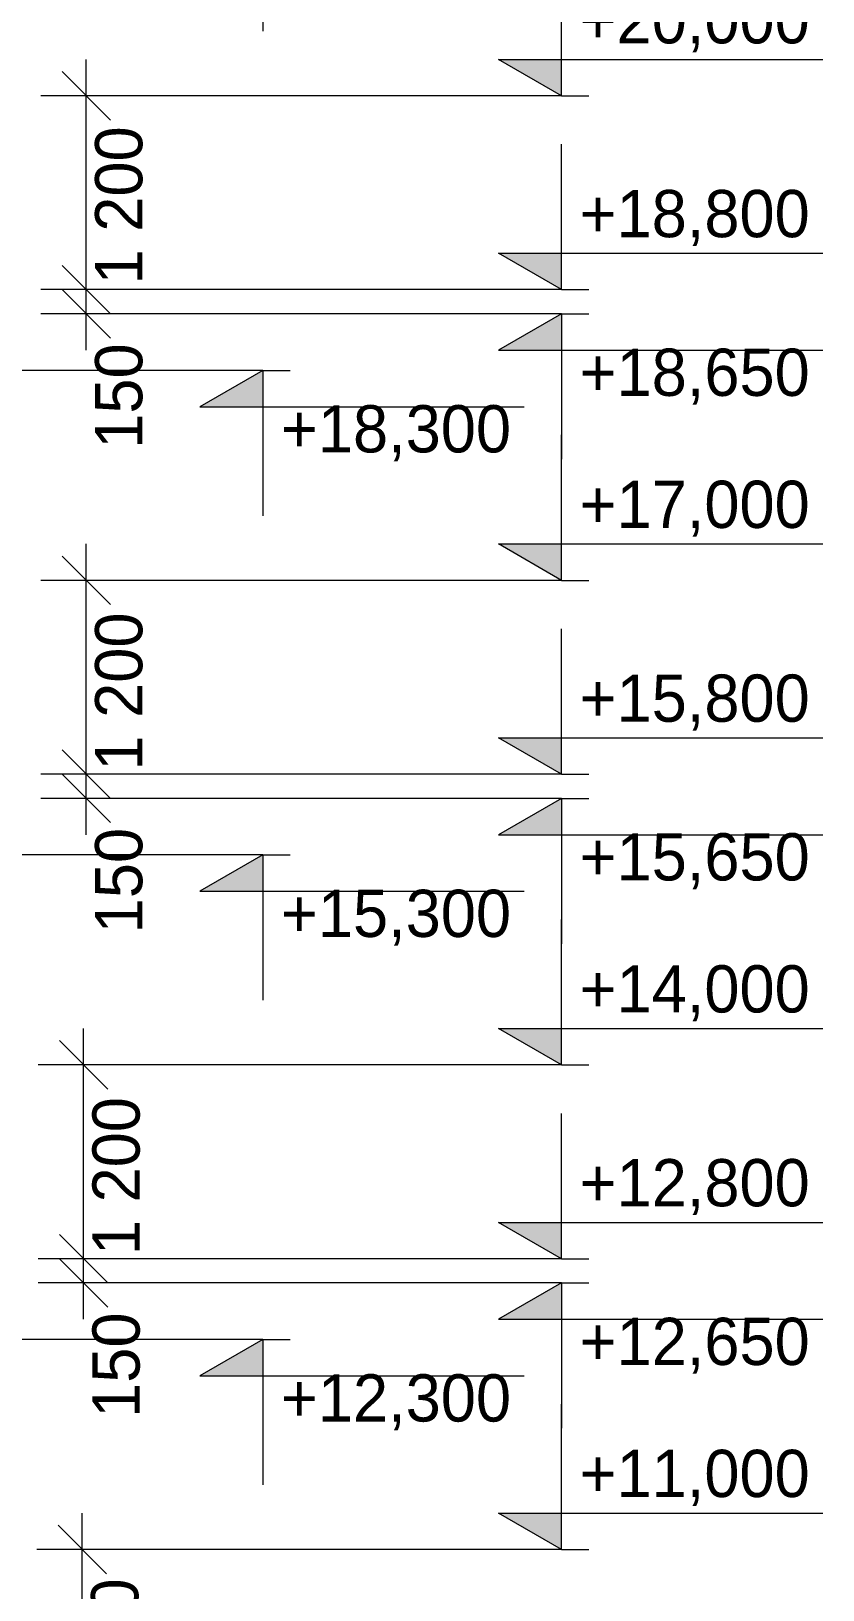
# Model space of a CAD drawing. Header units: millimetres. Extents: x -168133 to -32053, y -12928 to 37693.
# Drawn here: x -140832 to -135930, y 10750 to 20400 of the extents above; entities that cross this region are included whole.
import ezdxf

# ---------------------------------------------------------------- set-up
doc = ezdxf.new("R2010")
doc.units = ezdxf.units.MM
doc.header["$MEASUREMENT"] = 0
doc.layers.add('Кладочні розміри', color=7, linetype='Continuous')
doc.layers.add('Кладочні розміри_Ном._пера__98', color=7, linetype='Continuous', lineweight=13, true_color=0x001f3e)
doc.styles.add('СГЕНЕРИР_СТИЛЬ_1', font='')
doc.styles.get('СГЕНЕРИР_СТИЛЬ_1').set_extended_font_data('Century Gothic')
doc.dimstyles.new('СГЕНЕРИР_СТИЛЬ__1', dxfattribs={"dimtxt": 292.500007, "dimasz": 285, "dimexe": 0.18, "dimexo": 444.840628, "dimgap": 0.09, "dimtad": 3, "dimdec": 0, "dimzin": 0, "dimdsep": 46, "dimtxsty": 'СГЕНЕРИР_СТИЛЬ_1', "dimblk": 'ARROWHEAD_6', "dimblk1": 'ARROWHEAD_6', "dimblk2": 'ARROWHEAD_6', "dimcen": 0.09, "dimclrd": 256, "dimclre": 256, "dimclrt": 256, "dimadec": 0, "dimazin": 0, "dimtfac": 1, "dimtdec": 4, "dimtmove": 0, "dimatfit": 3, "dimfxl": 0, "dimtolj": 1, "dimtzin": 0, "dimarcsym": 0})
doc.dimstyles.new('СГЕНЕРИР_СТИЛЬ__2', dxfattribs={"dimtxt": 292.500007, "dimasz": 285, "dimexe": 0.18, "dimexo": 444.840628, "dimgap": 0.09, "dimtad": 3, "dimdec": 0, "dimzin": 0, "dimdsep": 46, "dimtxsty": 'СГЕНЕРИР_СТИЛЬ_1', "dimblk": 'ARROWHEAD_6', "dimblk1": 'ARROWHEAD_6', "dimblk2": 'ARROWHEAD_6', "dimcen": 0.09, "dimclrd": 256, "dimclre": 256, "dimclrt": 256, "dimadec": 0, "dimazin": 0, "dimtfac": 1, "dimtdec": 4, "dimtmove": 2, "dimatfit": 3, "dimfxl": 0, "dimtolj": 1, "dimtzin": 0, "dimarcsym": 0})

# ---------------------------------------------------------------- blocks, each defined once
blk = doc.blocks.new('Линейный размер_1', base_point=(-137548.4, -3000))
at = {"layer": 'Кладочні розміри_Ном._пера__98', "linetype": 'Continuous'}
for points in [[(-137548.4, 20000), (-137548.4, 20225), (-137937.7, 20225)], [(-137548.4, 18800), (-137548.4, 19025), (-137937.7, 19025)], [(-137548.4, 18650), (-137937.7, 18425), (-137548.4, 18425)], [(-137548.4, 17000), (-137548.4, 17225), (-137937.7, 17225)], [(-137548.4, 15800), (-137548.4, 16025), (-137937.7, 16025)], [(-137548.4, 15650), (-137937.7, 15425), (-137548.4, 15425)], [(-137548.4, 14000), (-137548.4, 14225), (-137937.7, 14225)], [(-137548.4, 12800), (-137548.4, 13025), (-137937.7, 13025)], [(-137548.4, 12650), (-137937.7, 12425), (-137548.4, 12425)], [(-137548.4, 11000), (-137548.4, 11225), (-137937.7, 11225)]]:
    blk.add_hatch(color=256, dxfattribs=at).paths.add_polyline_path(points)
for p, q in [((-137548.4, 20000), (-137548.4, 20900)), ((-137548.4, 20000), (-137937.7, 20225)), ((-137937.7, 20225), (-137548.4, 20225)), ((-137548.4, 20225), (-135930.1, 20225)), ((-137548.4, 20000), (-140540.8, 20000)), ((-137548.4, 20000), (-137379.7, 20000)), ((-137548.4, 18800), (-137548.4, 19700)), ((-137548.4, 18800), (-137937.7, 19025)), ((-137937.7, 19025), (-137548.4, 19025)), ((-137548.4, 19025), (-135930.1, 19025)), ((-137548.4, 18800), (-140540.8, 18800)), ((-137548.4, 18800), (-137379.7, 18800)), ((-137548.4, 18650), (-140540.8, 18650)), ((-137548.4, 18650), (-137937.7, 18425)), ((-137548.4, 18650), (-137379.7, 18650)), ((-137548.4, 18650), (-137548.4, 17750)), ((-137937.7, 18425), (-137548.4, 18425)), ((-137548.4, 18425), (-135930.1, 18425)), ((-137548.4, 17000), (-137548.4, 17900)), ((-137548.4, 17000), (-137937.7, 17225)), ((-137937.7, 17225), (-137548.4, 17225)), ((-137548.4, 17225), (-135930.1, 17225)), ((-137548.4, 17000), (-140608.1, 17000)), ((-137548.4, 17000), (-137379.7, 17000)), ((-137548.4, 15800), (-137548.4, 16700)), ((-137548.4, 15800), (-137937.7, 16025)), ((-137937.7, 16025), (-137548.4, 16025)), ((-137548.4, 16025), (-135930.1, 16025)), ((-137548.4, 15800), (-140540.8, 15800)), ((-137548.4, 15800), (-137379.7, 15800)), ((-137548.4, 15650), (-140540.8, 15650)), ((-137548.4, 15650), (-137937.7, 15425)), ((-137548.4, 15650), (-137379.7, 15650)), ((-137548.4, 15650), (-137548.4, 14750)), ((-137937.7, 15425), (-137548.4, 15425)), ((-137548.4, 15425), (-135930.1, 15425)), ((-137548.4, 14000), (-137548.4, 14900)), ((-137548.4, 14000), (-137937.7, 14225)), ((-137937.7, 14225), (-137548.4, 14225)), ((-137548.4, 14225), (-135930.1, 14225)), ((-137548.4, 14000), (-140540.8, 14000)), ((-137548.4, 14000), (-137379.7, 14000)), ((-137548.4, 12800), (-137548.4, 13700)), ((-137548.4, 12800), (-137937.7, 13025)), ((-137937.7, 13025), (-137548.4, 13025)), ((-137548.4, 13025), (-135930.1, 13025)), ((-137548.4, 12800), (-140540.8, 12800)), ((-137548.4, 12800), (-137379.7, 12800)), ((-137548.4, 12650), (-140540.8, 12650)), ((-137548.4, 12650), (-137937.7, 12425)), ((-137548.4, 12650), (-137379.7, 12650)), ((-137548.4, 12650), (-137548.4, 11750)), ((-137937.7, 12425), (-137548.4, 12425)), ((-137548.4, 12425), (-135930.1, 12425)), ((-137548.4, 11000), (-137548.4, 11900)), ((-137548.4, 11000), (-137937.7, 11225)), ((-137937.7, 11225), (-137548.4, 11225)), ((-137548.4, 11225), (-135930.1, 11225)), ((-137548.4, 11000), (-140540.8, 11000)), ((-137548.4, 11000), (-137379.7, 11000))]:
    blk.add_line(p, q, dxfattribs=at)
at = {"layer": 'Кладочні розміри_Ном._пера__98', "char_height": 292.5, "attachment_point": 7, "style": 'СГЕНЕРИР_СТИЛЬ_1'}
for s, insert in [('{+20,000}', (-137435.9, 20270)), ('{+18,800}', (-137435.9, 19070)), ('{+18,650}', (-137435.9, 18087.5)), ('{+17,000}', (-137435.9, 17270)), ('{+15,800}', (-137435.9, 16070)), ('{+15,650}', (-137435.9, 15087.5)), ('{+14,000}', (-137435.9, 14270)), ('{+12,800}', (-137435.9, 13070)), ('{+12,650}', (-137435.9, 12087.5)), ('{+11,000}', (-137435.9, 11270))]:
    blk.add_mtext(s, dxfattribs=dict(at, insert=insert))
blk = doc.blocks.new('Линейный размер_2', base_point=(-139397.9, 900))
at = {"layer": 'Кладочні розміри_Ном._пера__98', "linetype": 'Continuous'}
for points in [[(-139397.9, 18300), (-139787.1, 18075), (-139397.9, 18075)], [(-139397.9, 15300), (-139787.1, 15075), (-139397.9, 15075)], [(-139397.9, 12300), (-139787.1, 12075), (-139397.9, 12075)]]:
    blk.add_hatch(color=256, dxfattribs=at).paths.add_polyline_path(points)
for p, q in [((-139397.9, 21300), (-139397.9, 20400)), ((-139397.9, 18300), (-141840.8, 18300)), ((-139397.9, 18300), (-139787.1, 18075)), ((-139397.9, 18300), (-139229.1, 18300)), ((-139397.9, 18300), (-139397.9, 17400)), ((-139787.1, 18075), (-139397.9, 18075)), ((-139397.9, 18075), (-137779.5, 18075)), ((-139397.9, 15300), (-141840.8, 15300)), ((-139397.9, 15300), (-139787.1, 15075)), ((-139397.9, 15300), (-139229.1, 15300)), ((-139397.9, 15300), (-139397.9, 14400)), ((-139787.1, 15075), (-139397.9, 15075)), ((-139397.9, 15075), (-137779.5, 15075)), ((-139397.9, 12300), (-141840.8, 12300)), ((-139397.9, 12300), (-139787.1, 12075)), ((-139397.9, 12300), (-139229.1, 12300)), ((-139397.9, 12300), (-139397.9, 11400)), ((-139787.1, 12075), (-139397.9, 12075)), ((-139397.9, 12075), (-137779.5, 12075))]:
    blk.add_line(p, q, dxfattribs=at)
at = {"layer": 'Кладочні розміри_Ном._пера__98', "char_height": 292.5, "attachment_point": 7, "style": 'СГЕНЕРИР_СТИЛЬ_1'}
for s, insert in [('{+18,300}', (-139285.4, 17737.5)), ('{+15,300}', (-139285.4, 14737.5)), ('{+12,300}', (-139285.4, 11737.5))]:
    blk.add_mtext(s, dxfattribs=dict(at, insert=insert))
blk = doc.blocks.new('*D379')
at = {"layer": 'Кладочні розміри_Ном._пера__98', "linetype": 'Continuous'}
for p, q in [((-140640.9, 18950), (-140340.9, 18650)), ((-140209.7, 18800), (-140772.2, 18800)), ((-140340.9, 18500), (-140640.9, 18800)), ((-140490.9, 18650), (-140490.9, 18800)), ((-140209.7, 18650), (-140772.2, 18650)), ((-140490.9, 18425), (-140490.9, 18650))]:
    blk.add_line(p, q, dxfattribs=at)
at = {"layer": 'Кладочні розміри_Ном._пера__98', "insert": (-140139.9, 17814.5), "char_height": 292.5, "attachment_point": 7, "rotation": 90, "style": 'СГЕНЕРИР_СТИЛЬ_1'}
blk.add_mtext('{150}', dxfattribs=at)
blk = doc.blocks.new('ARROWHEAD_6')
at = {"color": 0, "linetype": 'Continuous', "lineweight": 0}
for p, q in [((-0.5, -0.5), (0.5, 0.5)), ((0, 0), (-1, 0))]:
    blk.add_line(p, q, dxfattribs=at)
blk = doc.blocks.new('*D380')
at = {"layer": 'Кладочні розміри_Ном._пера__98', "linetype": 'Continuous'}
for p, q in [((-140490.9, 20000), (-140490.9, 20225)), ((-140340.9, 19850), (-140640.9, 20150)), ((-140209.7, 20000), (-140772.2, 20000)), ((-140490.9, 18800), (-140490.9, 20000)), ((-140640.9, 18950), (-140340.9, 18650)), ((-140209.7, 18800), (-140772.2, 18800))]:
    blk.add_line(p, q, dxfattribs=at)
at = {"layer": 'Кладочні розміри_Ном._пера__98', "insert": (-140139.9, 18832), "char_height": 292.5, "attachment_point": 7, "rotation": 90, "style": 'СГЕНЕРИР_СТИЛЬ_1'}
blk.add_mtext('{1\xa0200}', dxfattribs=at)
blk = doc.blocks.new('*D381')
at = {"layer": 'Кладочні розміри_Ном._пера__98', "linetype": 'Continuous'}
for p, q in [((-140640.9, 15950), (-140340.9, 15650)), ((-140209.7, 15800), (-140772.2, 15800)), ((-140640.9, 15800), (-140340.9, 15500)), ((-140490.9, 15650), (-140490.9, 15800)), ((-140209.7, 15650), (-140772.2, 15650)), ((-140490.9, 15425), (-140490.9, 15650))]:
    blk.add_line(p, q, dxfattribs=at)
at = {"layer": 'Кладочні розміри_Ном._пера__98', "insert": (-140139.9, 14814.5), "char_height": 292.5, "attachment_point": 7, "rotation": 90, "style": 'СГЕНЕРИР_СТИЛЬ_1'}
blk.add_mtext('{150}', dxfattribs=at)
blk = doc.blocks.new('*D382')
at = {"layer": 'Кладочні розміри_Ном._пера__98', "linetype": 'Continuous'}
for p, q in [((-140490.9, 17000), (-140490.9, 17225)), ((-140340.9, 16850), (-140640.9, 17150)), ((-140209.7, 17000), (-140772.2, 17000)), ((-140490.9, 15800), (-140490.9, 17000)), ((-140640.9, 15950), (-140340.9, 15650)), ((-140209.7, 15800), (-140772.2, 15800))]:
    blk.add_line(p, q, dxfattribs=at)
at = {"layer": 'Кладочні розміри_Ном._пера__98', "insert": (-140139.9, 15822.1), "char_height": 292.5, "attachment_point": 7, "rotation": 90, "style": 'СГЕНЕРИР_СТИЛЬ_1'}
blk.add_mtext('{1\xa0200}', dxfattribs=at)
blk = doc.blocks.new('*D383')
at = {"layer": 'Кладочні розміри_Ном._пера__98', "linetype": 'Continuous'}
for p, q in [((-140657.4, 12950), (-140357.4, 12650)), ((-140226.2, 12800), (-140788.7, 12800)), ((-140657.4, 12800), (-140357.4, 12500)), ((-140507.4, 12650), (-140507.4, 12800)), ((-140226.2, 12650), (-140788.7, 12650)), ((-140507.4, 12425), (-140507.4, 12650))]:
    blk.add_line(p, q, dxfattribs=at)
at = {"layer": 'Кладочні розміри_Ном._пера__98', "insert": (-140156.4, 11814.5), "char_height": 292.5, "attachment_point": 7, "rotation": 90, "style": 'СГЕНЕРИР_СТИЛЬ_1'}
blk.add_mtext('{150}', dxfattribs=at)
blk = doc.blocks.new('*D384')
at = {"layer": 'Кладочні розміри_Ном._пера__98', "linetype": 'Continuous'}
for p, q in [((-140507.4, 14000), (-140507.4, 14225)), ((-140357.4, 13850), (-140657.4, 14150)), ((-140226.2, 14000), (-140788.7, 14000)), ((-140507.4, 12800), (-140507.4, 14000)), ((-140657.4, 12950), (-140357.4, 12650)), ((-140226.2, 12800), (-140788.7, 12800))]:
    blk.add_line(p, q, dxfattribs=at)
at = {"layer": 'Кладочні розміри_Ном._пера__98', "insert": (-140156.4, 12822.1), "char_height": 292.5, "attachment_point": 7, "rotation": 90, "style": 'СГЕНЕРИР_СТИЛЬ_1'}
blk.add_mtext('{1\xa0200}', dxfattribs=at)
blk = doc.blocks.new('*D386')
at = {"layer": 'Кладочні розміри_Ном._пера__98', "linetype": 'Continuous'}
for p, q in [((-140515.7, 11000), (-140515.7, 11225)), ((-140365.7, 10850), (-140665.7, 11150)), ((-140234.4, 11000), (-140796.9, 11000)), ((-140515.7, 9800), (-140515.7, 11000)), ((-140665.7, 9950), (-140365.7, 9650)), ((-140234.4, 9800), (-140796.9, 9800))]:
    blk.add_line(p, q, dxfattribs=at)
at = {"layer": 'Кладочні розміри_Ном._пера__98', "insert": (-140164.7, 9841.9), "char_height": 292.5, "attachment_point": 7, "rotation": 90, "style": 'СГЕНЕРИР_СТИЛЬ_1'}
blk.add_mtext('{1\xa0200}', dxfattribs=at)

msp = doc.modelspace()

# ---------------------------------------------------------------- block references
at = {"layer": 'Кладочні розміри', "color": 158, "linetype": 'Continuous', "lineweight": 13, "true_color": 0x001f3e}
for name, p in [('Линейный размер_2', (-139397.9, 900)), ('Линейный размер_1', (-137548.4, -3000))]:
    msp.add_blockref(name, p, dxfattribs=at)

# ---------------------------------------------------------------- dimensions: what is measured, and where the dimension line sits
for base, p1, p2, dimstyle, picture, middle in [((-140490.9, 18650), (-140985.6, 18800), (-140985.6, 20000), 'СГЕНЕРИР_СТИЛЬ__2', '*D380', (-140286.2, 19333.4)), ((-140490.9, 18650), (-140985.6, 18650), (-140985.6, 18800), 'СГЕНЕРИР_СТИЛЬ__1', '*D379', (-140286.2, 18143.5)), ((-140490.9, 15650), (-140985.6, 15800), (-140985.6, 17000), 'СГЕНЕРИР_СТИЛЬ__2', '*D382', (-140286.2, 16323.5)), ((-140490.9, 15650), (-140985.6, 15650), (-140985.6, 15800), 'СГЕНЕРИР_СТИЛЬ__1', '*D381', (-140286.2, 15143.5)), ((-140507.4, 12650), (-140985.6, 12800), (-140985.6, 14000), 'СГЕНЕРИР_СТИЛЬ__2', '*D384', (-140302.7, 13323.5)), ((-140507.4, 12650), (-140985.6, 12650), (-140985.6, 12800), 'СГЕНЕРИР_СТИЛЬ__1', '*D383', (-140302.7, 12143.5)), ((-140515.7, 9650), (-140985.6, 9800), (-140985.6, 11000), 'СГЕНЕРИР_СТИЛЬ__2', '*D386', (-140310.9, 10343.3))]:
    dim = msp.add_linear_dim(base=base, p1=p1, p2=p2, angle=90, dimstyle=dimstyle, dxfattribs=at)
    dim.commit()
    dim.dimension.update_dxf_attribs({"geometry": picture, "text_midpoint": middle})

doc.saveas('drawing.dxf')
